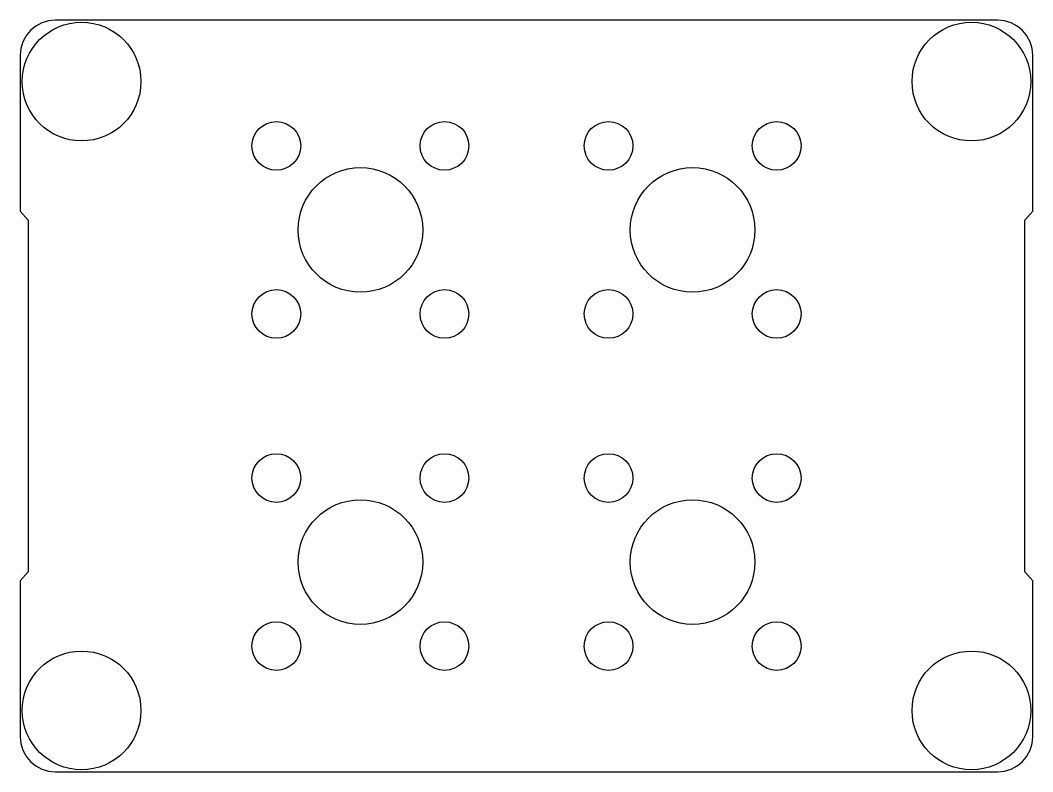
# Model space of a CAD drawing. Header units: millimetres. Extents: x -1.8 to 50.2, y 0 to 38.6.
import ezdxf

# ---------------------------------------------------------------- set-up
doc = ezdxf.new("R2010")
doc.units = ezdxf.units.MM

msp = doc.modelspace()

# ---------------------------------------------------------------- linework, layer by layer
msp.add_lwpolyline([(-1.4, 10.277), (-1.8, 9.8), (-1.8, 1.8, 0.414214), (0, 0), (48.4, 0, 0.414214), (50.2, 1.8), (50.2, 9.8), (49.8, 10.277), (49.8, 28.323), (50.2, 28.8), (50.2, 36.8, 0.414214), (48.4, 38.6), (0, 38.6, 0.414214), (-1.8, 36.8), (-1.8, 28.8), (-1.4, 28.323)], format="xyb", close=True)
for centre, radius in [((1.35, 35.45), 3.05), ((47.05, 35.45), 3.05), ((11.352, 32.148), 1.25), ((19.988, 32.148), 1.25), ((28.412, 32.148), 1.25), ((37.048, 32.148), 1.25), ((15.67, 27.83), 3.2), ((32.73, 27.83), 3.2), ((11.352, 23.512), 1.25), ((19.988, 23.512), 1.25), ((28.412, 23.512), 1.25), ((37.048, 23.512), 1.25), ((11.352, 15.088), 1.25), ((19.988, 15.088), 1.25), ((28.412, 15.088), 1.25), ((37.048, 15.088), 1.25), ((15.67, 10.77), 3.2), ((32.73, 10.77), 3.2), ((11.352, 6.452), 1.25), ((19.988, 6.452), 1.25), ((28.412, 6.452), 1.25), ((37.048, 6.452), 1.25), ((1.35, 3.15), 3.05), ((47.05, 3.15), 3.05)]:
    msp.add_circle(centre, radius)

doc.saveas('drawing.dxf')
